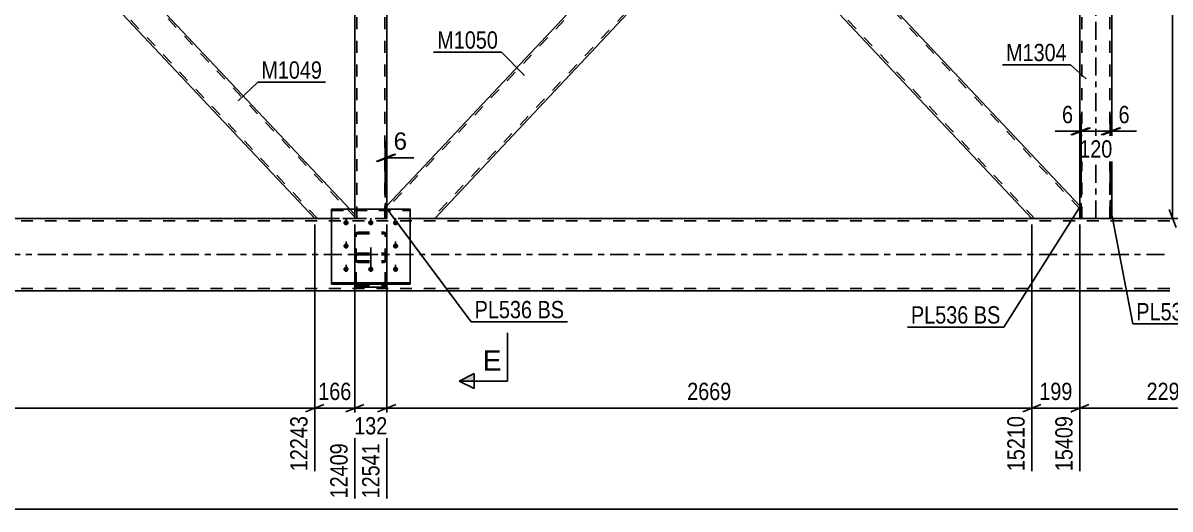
# Model space of a CAD drawing. Header units: millimetres. Extents: x -76 to 765, y -395 to 199.
# Drawn here: x 401.4 to 591.3, y -169.7 to -89.2 of the extents above; entities that cross this region are included whole.
import ezdxf

# ---------------------------------------------------------------- set-up
doc = ezdxf.new("R2010")
doc.units = ezdxf.units.MM
doc.linetypes.add('DXK_LINE_DOT2', pattern=[3.9198, 1.9599, -1.9599])
doc.linetypes.add('DXK_LINE_DOT3', pattern=[5.9187, 2.979, -0.9799, 0.9799, -0.9799])
doc.styles.add('Arial', font='ARIAL.TTF', dxfattribs={"height": 0.2})
doc.styles.add('Arial Narrow', font='ARIALN.TTF', dxfattribs={"height": 0.2})

# ---------------------------------------------------------------- blocks, each defined once
blk = doc.blocks.new('Part-761551795-4801 - 4757')
at = {"color": 7, "linetype": 'DXK_LINE_DOT2'}
for p, q in [((581.4, -121.6), (581.4, -118.62)), ((581.64, -118.62), (581.4, -118.62)), ((581.64, -121.6), (581.64, -118.62)), ((581.64, -121.6), (581.4, -121.6))]:
    blk.add_line(p, q, dxfattribs=at)
blk = doc.blocks.new('Part-761551795-4786 - 4757')
at = {"color": 7, "linetype": 'DXK_LINE_DOT2'}
for p, q in [((576.36, -121.6), (576.36, -119.14)), ((576.6, -119.14), (576.36, -119.14)), ((576.6, -121.6), (576.6, -119.14)), ((576.6, -121.6), (576.36, -121.6))]:
    blk.add_line(p, q, dxfattribs=at)
blk = doc.blocks.new('Part-761551795-4806 - 4757')
at = {"color": 2, "linetype": 'Continuous'}
for p, q in [((576.6, -119.14), (576.36, -119.14)), ((576.36, -119.14), (576.36, -121.6)), ((576.6, -119.14), (576.6, -121.6)), ((576.6, -121.6), (576.36, -121.6))]:
    blk.add_line(p, q, dxfattribs=at)
blk = doc.blocks.new('Part-761551795-4811 - 4757')
at = {"color": 2, "linetype": 'Continuous'}
for p, q in [((581.64, -118.62), (581.4, -118.62)), ((581.4, -118.62), (581.4, -121.6)), ((581.64, -118.62), (581.64, -121.6)), ((581.64, -121.6), (581.4, -121.6))]:
    blk.add_line(p, q, dxfattribs=at)
blk = doc.blocks.new('Part-761551795-4816 - 4757')
at = {"color": 7, "linetype": 'DXK_LINE_DOT2'}
for p, q in [((461.41, -121.6), (461.41, -119.13)), ((461.65, -119.13), (461.41, -119.13)), ((461.65, -121.6), (461.65, -119.13)), ((461.65, -121.6), (461.41, -121.6))]:
    blk.add_line(p, q, dxfattribs=at)
blk = doc.blocks.new('Part-761551795-4821 - 4757')
at = {"color": 2, "linetype": 'Continuous'}
for p, q in [((461.41, -119.13), (461.65, -119.13)), ((461.41, -120.06), (461.41, -119.13)), ((461.65, -119.13), (461.65, -120.06))]:
    blk.add_line(p, q, dxfattribs=at)
at = {"color": 7, "linetype": 'DXK_LINE_DOT2'}
for p, q in [((461.41, -121.6), (461.41, -120.06)), ((461.65, -121.6), (461.65, -120.06)), ((461.41, -121.6), (461.65, -121.6))]:
    blk.add_line(p, q, dxfattribs=at)
blk = doc.blocks.new('Bolt-761551795-4942 - 4757')
at = {"color": 1, "linetype": 'DXK_LINE_DOT2'}
for p, q in [((454.91, -122.73), (454.91, -121.6)), ((459.01, -122.73), (459.01, -121.6)), ((463.11, -122.73), (463.11, -121.6)), ((454.91, -126.58), (454.91, -125.45)), ((463.11, -126.58), (463.11, -125.45)), ((454.91, -130.44), (454.91, -129.3)), ((459.01, -130.44), (459.01, -129.3)), ((463.11, -130.44), (463.11, -129.3))]:
    blk.add_line(p, q, dxfattribs=at)
blk = doc.blocks.new('Bolt-761551795-4937 - 4757')
at = {"linetype": 'Continuous'}
for points in [[(454.91, -122.73), (454.82, -122.72), (454.73, -122.69), (454.65, -122.65), (454.58, -122.59), (454.53, -122.52), (454.49, -122.44), (454.47, -122.36), (454.47, -122.27), (454.49, -122.18), (454.53, -122.11), (454.58, -122.04), (454.65, -121.98), (454.73, -121.93), (454.82, -121.91), (454.91, -121.9), (455, -121.91), (455.09, -121.93), (455.17, -121.98), (455.24, -122.04), (455.29, -122.11), (455.33, -122.18), (455.35, -122.27), (455.35, -122.36), (455.33, -122.44), (455.29, -122.52), (455.24, -122.59), (455.17, -122.65), (455.09, -122.69), (455, -122.72)], [(459.01, -122.73), (458.92, -122.72), (458.83, -122.69), (458.75, -122.65), (458.68, -122.59), (458.63, -122.52), (458.59, -122.44), (458.57, -122.36), (458.57, -122.27), (458.59, -122.18), (458.63, -122.11), (458.68, -122.04), (458.75, -121.98), (458.83, -121.93), (458.92, -121.91), (459.01, -121.9), (459.1, -121.91), (459.19, -121.93), (459.27, -121.98), (459.34, -122.04), (459.39, -122.11), (459.43, -122.18), (459.45, -122.27), (459.45, -122.36), (459.43, -122.44), (459.39, -122.52), (459.34, -122.59), (459.27, -122.65), (459.19, -122.69), (459.1, -122.72)], [(463.11, -122.73), (463.02, -122.72), (462.93, -122.69), (462.85, -122.65), (462.78, -122.59), (462.73, -122.52), (462.69, -122.44), (462.67, -122.36), (462.67, -122.27), (462.69, -122.18), (462.73, -122.11), (462.78, -122.04), (462.85, -121.98), (462.93, -121.93), (463.02, -121.91), (463.11, -121.9), (463.2, -121.91), (463.29, -121.93), (463.37, -121.98), (463.44, -122.04), (463.49, -122.11), (463.53, -122.18), (463.55, -122.27), (463.55, -122.36), (463.53, -122.44), (463.49, -122.52), (463.44, -122.59), (463.37, -122.65), (463.29, -122.69), (463.2, -122.72)], [(454.91, -126.58), (454.82, -126.57), (454.73, -126.54), (454.65, -126.5), (454.58, -126.44), (454.53, -126.37), (454.49, -126.29), (454.47, -126.21), (454.47, -126.12), (454.49, -126.04), (454.53, -125.96), (454.58, -125.89), (454.65, -125.83), (454.73, -125.79), (454.82, -125.76), (454.91, -125.75), (455, -125.76), (455.09, -125.79), (455.17, -125.83), (455.24, -125.89), (455.29, -125.96), (455.33, -126.04), (455.35, -126.12), (455.35, -126.21), (455.33, -126.29), (455.29, -126.37), (455.24, -126.44), (455.17, -126.5), (455.09, -126.54), (455, -126.57)], [(463.11, -126.58), (463.02, -126.57), (462.93, -126.54), (462.85, -126.5), (462.78, -126.44), (462.73, -126.37), (462.69, -126.29), (462.67, -126.21), (462.67, -126.12), (462.69, -126.04), (462.73, -125.96), (462.78, -125.89), (462.85, -125.83), (462.93, -125.79), (463.02, -125.76), (463.11, -125.75), (463.2, -125.76), (463.29, -125.79), (463.37, -125.83), (463.44, -125.89), (463.49, -125.96), (463.53, -126.04), (463.55, -126.12), (463.55, -126.21), (463.53, -126.29), (463.49, -126.37), (463.44, -126.44), (463.37, -126.5), (463.29, -126.54), (463.2, -126.57)], [(454.91, -130.43), (454.82, -130.42), (454.73, -130.4), (454.65, -130.35), (454.58, -130.29), (454.53, -130.22), (454.49, -130.15), (454.47, -130.06), (454.47, -129.97), (454.49, -129.89), (454.53, -129.81), (454.58, -129.74), (454.65, -129.68), (454.73, -129.64), (454.82, -129.61), (454.91, -129.6), (455, -129.61), (455.09, -129.64), (455.17, -129.68), (455.24, -129.74), (455.29, -129.81), (455.33, -129.89), (455.35, -129.97), (455.35, -130.06), (455.33, -130.15), (455.29, -130.22), (455.24, -130.29), (455.17, -130.35), (455.09, -130.4), (455, -130.42)], [(459.01, -130.43), (458.92, -130.42), (458.83, -130.4), (458.75, -130.35), (458.68, -130.29), (458.63, -130.22), (458.59, -130.15), (458.57, -130.06), (458.57, -129.97), (458.59, -129.89), (458.63, -129.81), (458.68, -129.74), (458.75, -129.68), (458.83, -129.64), (458.92, -129.61), (459.01, -129.6), (459.1, -129.61), (459.19, -129.64), (459.27, -129.68), (459.34, -129.74), (459.39, -129.81), (459.43, -129.89), (459.45, -129.97), (459.45, -130.06), (459.43, -130.15), (459.39, -130.22), (459.34, -130.29), (459.27, -130.35), (459.19, -130.4), (459.1, -130.42)], [(463.11, -130.43), (463.02, -130.42), (462.93, -130.4), (462.85, -130.35), (462.78, -130.29), (462.73, -130.22), (462.69, -130.15), (462.67, -130.06), (462.67, -129.97), (462.69, -129.89), (462.73, -129.81), (462.78, -129.74), (462.85, -129.68), (462.93, -129.64), (463.02, -129.61), (463.11, -129.6), (463.2, -129.61), (463.29, -129.64), (463.37, -129.68), (463.44, -129.74), (463.49, -129.81), (463.53, -129.89), (463.55, -129.97), (463.55, -130.06), (463.53, -130.15), (463.49, -130.22), (463.44, -130.29), (463.37, -130.35), (463.29, -130.4), (463.2, -130.42)]]:
    blk.add_hatch(color=1, dxfattribs=at).paths.add_polyline_path(points)
at = {"color": 1, "linetype": 'Continuous'}
for p, q in [((454.91, -122.71), (454.91, -121.57)), ((459.01, -122.71), (459.01, -121.57)), ((463.11, -122.71), (463.11, -121.57)), ((454.91, -126.56), (454.91, -125.43)), ((463.11, -126.56), (463.11, -125.43)), ((454.91, -130.41), (454.91, -129.28)), ((459.01, -130.41), (459.01, -129.28)), ((463.11, -130.41), (463.11, -129.28))]:
    blk.add_line(p, q, dxfattribs=at)
blk = doc.blocks.new('Part-761551795-4955 - 4757')
at = {"color": 7, "linetype": 'DXK_LINE_DOT2'}
for p, q in [((591.24, -122), (-40, -122)), ((469.52, -121.6), (452.51, -121.6)), ((576.6, -121.6), (568.48, -121.6)), ((581.64, -121.6), (581.4, -121.6)), ((591.24, -133.2), (-40, -133.2))]:
    blk.add_line(p, q, dxfattribs=at)
at = {"color": 2, "linetype": 'Continuous'}
for p, q in [((452.51, -121.6), (225.51, -121.6)), ((568.48, -121.6), (469.52, -121.6)), ((581.4, -121.6), (576.6, -121.6)), ((591.24, -121.6), (581.64, -121.6)), ((591.24, -133.6), (-35.2, -133.6))]:
    blk.add_line(p, q, dxfattribs=at)
at = {"color": 7, "linetype": 'DXK_LINE_DOT3'}
blk.add_line((-40, -127.6), (591.24, -127.6), dxfattribs=at)
blk = doc.blocks.new('Part-761551795-4958 - 4757')
at = {"color": 2, "linetype": 'Continuous'}
for p, q in [((452.51, -120.06), (465.51, -120.06)), ((452.51, -132.49), (452.51, -120.06)), ((465.51, -132.49), (465.51, -120.06)), ((452.51, -132.27), (465.51, -132.27)), ((465.51, -132.49), (452.51, -132.49))]:
    blk.add_line(p, q, dxfattribs=at)
at = {"color": 7, "linetype": 'DXK_LINE_DOT2'}
blk.add_line((452.51, -120.28), (465.51, -120.28), dxfattribs=at)
blk = doc.blocks.new('Part-761551795-5031 - 4757')
at = {"color": 7, "linetype": 'DXK_LINE_DOT2'}
for p, q in [((452.51, -132.51), (452.51, -120.08)), ((452.51, -120.08), (465.51, -120.08)), ((452.51, -120.3), (465.51, -120.3)), ((465.51, -120.08), (465.51, -132.51)), ((452.51, -132.3), (465.51, -132.3)), ((465.51, -132.51), (452.51, -132.51))]:
    blk.add_line(p, q, dxfattribs=at)
blk = doc.blocks.new('Part-761551795-5037 - 4757')
at = {"color": 7, "linetype": 'DXK_LINE_DOT2'}
for p, q in [((456.37, -124.38), (456.41, -124.2)), ((456.37, -132.48), (456.37, -124.38)), ((456.41, -124.2), (456.51, -124.06)), ((456.51, -124.06), (456.67, -123.96)), ((456.63, -124.29), (456.61, -124.38)), ((456.61, -132.48), (456.61, -124.38)), ((456.68, -124.22), (456.63, -124.29)), ((456.67, -123.96), (456.85, -123.93)), ((456.76, -124.17), (456.68, -124.22)), ((456.85, -124.15), (456.76, -124.17)), ((456.85, -123.93), (461.17, -123.93)), ((456.85, -124.15), (461.17, -124.15)), ((461.17, -123.93), (461.35, -123.96)), ((461.26, -124.17), (461.17, -124.15)), ((461.34, -124.22), (461.26, -124.17)), ((461.39, -124.29), (461.34, -124.22)), ((461.35, -123.96), (461.51, -124.06)), ((461.41, -124.38), (461.39, -124.29)), ((461.41, -132.48), (461.41, -124.38)), ((461.51, -124.06), (461.61, -124.2)), ((461.61, -124.2), (461.65, -124.38)), ((461.65, -132.48), (461.65, -124.38)), ((456.41, -127.69), (456.37, -127.88)), ((456.41, -128.61), (456.37, -128.44)), ((456.51, -128.76), (456.41, -128.61)), ((456.67, -128.85), (456.51, -128.76)), ((456.61, -127.88), (456.63, -127.79)), ((456.61, -128.44), (456.63, -128.52)), ((456.63, -127.79), (456.68, -127.7)), ((456.63, -128.52), (456.68, -128.6)), ((456.76, -127.39), (456.67, -127.41)), ((456.85, -128.89), (456.67, -128.85)), ((456.68, -127.7), (456.76, -127.65)), ((456.68, -128.6), (456.76, -128.65)), ((456.85, -127.37), (456.76, -127.39)), ((456.76, -127.65), (456.85, -127.63)), ((456.76, -128.65), (456.85, -128.66)), ((456.85, -127.37), (461.17, -127.37)), ((456.85, -127.63), (461.17, -127.63)), ((456.85, -128.66), (461.17, -128.66)), ((456.85, -128.89), (461.17, -128.89)), ((461.34, -127.41), (461.17, -127.37)), ((461.17, -127.63), (461.26, -127.65)), ((461.17, -128.66), (461.26, -128.65)), ((461.35, -128.85), (461.17, -128.89)), ((461.26, -127.65), (461.34, -127.7)), ((461.26, -128.65), (461.34, -128.6)), ((461.35, -127.41), (461.34, -127.41)), ((461.34, -127.7), (461.39, -127.79)), ((461.34, -128.6), (461.39, -128.52)), ((461.51, -128.76), (461.35, -128.85)), ((461.39, -127.79), (461.41, -127.88)), ((461.39, -128.52), (461.41, -128.44)), ((461.61, -128.61), (461.51, -128.76)), ((461.65, -127.88), (461.61, -127.69)), ((461.65, -128.44), (461.61, -128.61)), ((456.37, -132.48), (456.41, -132.68)), ((456.63, -132.58), (456.61, -132.48)), ((456.68, -132.66), (456.63, -132.58)), ((456.76, -132.72), (456.68, -132.66)), ((456.85, -132.74), (456.76, -132.72)), ((456.85, -132.74), (461.17, -132.74)), ((461.26, -132.72), (461.17, -132.74)), ((461.34, -132.66), (461.26, -132.72)), ((461.39, -132.58), (461.34, -132.66)), ((461.41, -132.48), (461.39, -132.58)), ((461.61, -132.68), (461.65, -132.48)), ((456.67, -132.95), (456.85, -132.99)), ((456.85, -132.99), (461.17, -132.99)), ((461.17, -132.99), (461.35, -132.95))]:
    blk.add_line(p, q, dxfattribs=at)
at = {"color": 7, "linetype": 'DXK_LINE_DOT3'}
blk.add_line((459.01, -126.41), (459.01, -130.18), dxfattribs=at)
at = {"color": 7, "linetype": 'DXK_LINE_DOT2'}
for centre, start, end in [((456.87, -127.86), 114.32, 159.2417), ((461.15, -127.86), 20.7583, 65.68), ((456.87, -132.5), 200.7583, 245.68), ((461.15, -132.5), 294.32, 339.2417)]:
    blk.add_arc(centre, 0.496, start, end, dxfattribs=at)
blk = doc.blocks.new('Part-761551795-5063 - 4757')
at = {"color": 2, "linetype": 'Continuous'}
for p, q in [((519, -69.05), (523.94, -63.8)), ((576.36, -119.54), (523.94, -63.8)), ((568.42, -121.6), (519, -69.05)), ((576.36, -121.6), (568.48, -121.6))]:
    blk.add_line(p, q, dxfattribs=at)
at = {"color": 7, "linetype": 'DXK_LINE_DOT2'}
for p, q in [((576.36, -120.01), (523.72, -64.03)), ((519.22, -68.82), (519.24, -68.8)), ((568.86, -121.6), (519.22, -68.82)), ((576.36, -121.6), (576.36, -119.54)), ((568.48, -121.6), (568.42, -121.6))]:
    blk.add_line(p, q, dxfattribs=at)
blk = doc.blocks.new('Part-761551795-5078 - 4757')
at = {"color": 2, "linetype": 'Continuous'}
for p, q in [((399, -67.65), (402.63, -63.8)), ((402.63, -63.8), (455.53, -120.06)), ((449.73, -121.6), (399, -67.65))]:
    blk.add_line(p, q, dxfattribs=at)
at = {"color": 7, "linetype": 'DXK_LINE_DOT2'}
for p, q in [((456.36, -121.41), (402.41, -64.03)), ((399.22, -67.42), (399.24, -67.4)), ((450.17, -121.6), (399.22, -67.42)), ((455.53, -120.06), (456.36, -120.94)), ((456.36, -120.94), (456.36, -121.6)), ((456.36, -121.6), (449.73, -121.6))]:
    blk.add_line(p, q, dxfattribs=at)
blk = doc.blocks.new('Part-761551795-5116 - 4757')
at = {"color": 7, "linetype": 'DXK_LINE_DOT2'}
for p, q in [((456.41, -124.18), (456.37, -124.35)), ((456.37, -132.46), (456.37, -124.35)), ((456.51, -124.04), (456.41, -124.18)), ((456.67, -123.94), (456.51, -124.04)), ((456.61, -124.35), (456.63, -124.27)), ((456.61, -132.46), (456.61, -124.35)), ((456.63, -124.27), (456.68, -124.19)), ((456.85, -123.9), (456.67, -123.94)), ((456.68, -124.19), (456.76, -124.15)), ((456.76, -124.15), (456.85, -124.13)), ((456.85, -123.9), (461.17, -123.9)), ((456.85, -124.13), (461.17, -124.13)), ((461.35, -123.94), (461.17, -123.9)), ((461.17, -124.13), (461.26, -124.15)), ((461.26, -124.15), (461.34, -124.19)), ((461.34, -124.19), (461.39, -124.27)), ((461.51, -124.04), (461.35, -123.94)), ((461.39, -124.27), (461.41, -124.35)), ((461.41, -132.46), (461.41, -124.35)), ((461.61, -124.18), (461.51, -124.04)), ((461.65, -124.35), (461.61, -124.18)), ((461.65, -132.46), (461.65, -124.35)), ((456.37, -127.86), (456.41, -127.67)), ((456.37, -128.41), (456.41, -128.59)), ((456.41, -128.59), (456.51, -128.73)), ((456.51, -128.73), (456.67, -128.83)), ((456.63, -127.76), (456.61, -127.86)), ((456.63, -128.5), (456.61, -128.41)), ((456.68, -127.68), (456.63, -127.76)), ((456.68, -128.57), (456.63, -128.5)), ((456.67, -127.39), (456.85, -127.35)), ((456.67, -128.83), (456.85, -128.86)), ((456.76, -127.62), (456.68, -127.68)), ((456.76, -128.62), (456.68, -128.57)), ((456.85, -127.61), (456.76, -127.62)), ((456.85, -128.64), (456.76, -128.62)), ((456.85, -127.35), (461.17, -127.35)), ((456.85, -127.61), (461.17, -127.61)), ((456.85, -128.64), (461.17, -128.64)), ((456.85, -128.86), (461.17, -128.86)), ((461.17, -127.35), (461.35, -127.39)), ((461.26, -127.62), (461.17, -127.61)), ((461.26, -128.62), (461.17, -128.64)), ((461.17, -128.86), (461.35, -128.83)), ((461.34, -127.68), (461.26, -127.62)), ((461.34, -128.57), (461.26, -128.62)), ((461.39, -127.76), (461.34, -127.68)), ((461.39, -128.5), (461.34, -128.57)), ((461.35, -128.83), (461.51, -128.73)), ((461.41, -127.86), (461.39, -127.76)), ((461.41, -128.41), (461.39, -128.5)), ((461.51, -128.73), (461.61, -128.59)), ((461.61, -127.67), (461.65, -127.86)), ((461.61, -128.59), (461.65, -128.41)), ((456.38, -132.49), (456.37, -132.46)), ((456.61, -132.46), (456.63, -132.56)), ((456.63, -132.56), (456.68, -132.64)), ((456.68, -132.64), (456.76, -132.69)), ((456.76, -132.69), (456.85, -132.71)), ((456.85, -132.71), (461.17, -132.71)), ((461.17, -132.71), (461.26, -132.69)), ((461.26, -132.69), (461.34, -132.64)), ((461.34, -132.64), (461.39, -132.56)), ((461.39, -132.56), (461.41, -132.46)), ((461.65, -132.46), (461.64, -132.49))]:
    blk.add_line(p, q, dxfattribs=at)
at = {"color": 7, "linetype": 'DXK_LINE_DOT3'}
blk.add_line((459.01, -130.16), (459.01, -126.38), dxfattribs=at)
at = {"color": 2, "linetype": 'Continuous'}
for p, q in [((456.41, -132.65), (456.38, -132.49)), ((461.64, -132.49), (461.61, -132.65)), ((456.85, -132.97), (456.67, -132.93)), ((456.85, -132.97), (461.17, -132.97)), ((461.35, -132.93), (461.17, -132.97))]:
    blk.add_line(p, q, dxfattribs=at)
at = {"color": 7, "linetype": 'DXK_LINE_DOT2'}
for centre, start, end in [((456.87, -127.84), 114.32, 159.2417), ((461.15, -127.84), 20.7583, 65.68)]:
    blk.add_arc(centre, 0.496, start, end, dxfattribs=at)
at = {"color": 2, "linetype": 'Continuous'}
for centre, start, end in [((456.87, -132.48), 200.7583, 245.68), ((461.15, -132.48), 294.32, 339.2417)]:
    blk.add_arc(centre, 0.496, start, end, dxfattribs=at)
blk = doc.blocks.new('Part-761551795-5133 - 4757')
at = {"color": 7, "linetype": 'DXK_LINE_DOT2'}
for p, q in [((461.64, -6), (456.36, -6)), ((456.36, -6.66), (456.36, -6)), ((456.68, -121.6), (456.68, -6)), ((461.32, -121.6), (461.32, -6)), ((461.64, -8.47), (461.64, -6)), ((461.64, -121.6), (461.64, -119.13)), ((456.36, -121.6), (456.36, -120.06)), ((456.36, -121.6), (461.64, -121.6))]:
    blk.add_line(p, q, dxfattribs=at)
at = {"color": 2, "linetype": 'Continuous'}
for p, q in [((456.36, -120.06), (456.36, -6.66)), ((461.64, -119.13), (461.64, -8.47))]:
    blk.add_line(p, q, dxfattribs=at)
blk = doc.blocks.new('Part-761551795-5143 - 4757')
at = {"color": 7, "linetype": 'DXK_LINE_DOT2'}
for p, q in [((581.64, -6), (576.36, -6)), ((576.36, -8.46), (576.36, -6)), ((576.68, -121.6), (576.68, -6)), ((581.32, -121.6), (581.32, -6)), ((581.64, -8.98), (581.64, -6)), ((576.36, -121.6), (576.36, -119.14)), ((581.64, -121.6), (581.64, -118.62)), ((576.36, -121.6), (581.64, -121.6))]:
    blk.add_line(p, q, dxfattribs=at)
at = {"color": 7, "linetype": 'DXK_LINE_DOT3'}
blk.add_line((579, -121.6), (579, -6), dxfattribs=at)
at = {"color": 2, "linetype": 'Continuous'}
for p, q in [((576.36, -119.14), (576.36, -8.46)), ((581.64, -118.62), (581.64, -8.98))]:
    blk.add_line(p, q, dxfattribs=at)
blk = doc.blocks.new('Part-761551795-5168 - 4757')
at = {"color": 7, "linetype": 'DXK_LINE_DOT2'}
for p, q in [((568.86, -6), (461.64, -120.01)), ((568.48, -6), (568.42, -6)), ((576.36, -8.06), (576.36, -6)), ((576.36, -7.59), (469.15, -121.6)), ((519, -58.55), (514.06, -63.8)), ((523.94, -63.8), (519, -69.05)), ((461.64, -119.54), (461.65, -119.53)), ((461.64, -119.54), (461.65, -119.53)), ((461.64, -121.6), (461.64, -119.54)), ((465.51, -121.6), (461.64, -121.6)), ((469.33, -121.6), (468.71, -121.6)), ((469.59, -121.6), (469.52, -121.6))]:
    blk.add_line(p, q, dxfattribs=at)
at = {"color": 2, "linetype": 'Continuous'}
for p, q in [((568.42, -6), (519, -58.55)), ((576.36, -6), (568.48, -6)), ((576.36, -8.06), (523.94, -63.8)), ((461.65, -119.53), (514.06, -63.8)), ((519, -69.05), (469.59, -121.6)), ((468.71, -121.6), (465.51, -121.6)), ((469.52, -121.6), (468.71, -121.6)), ((469.52, -121.6), (469.52, -121.6))]:
    blk.add_line(p, q, dxfattribs=at)
blk = doc.blocks.new('Part-761551795-5203 - 4757')
at = {"color": 7, "linetype": 'DXK_LINE_DOT2'}
for p, q in [((450.17, -6), (341.64, -121.41)), ((456.36, -6.19), (347.83, -121.6)), ((456.36, -6), (449.73, -6)), ((399, -59.95), (395.38, -63.8)), ((402.63, -63.8), (399, -67.65)), ((348.27, -121.6), (341.64, -121.6))]:
    blk.add_line(p, q, dxfattribs=at)
at = {"color": 2, "linetype": 'Continuous'}
for p, q in [((449.73, -6), (399, -59.95)), ((456.36, -6.66), (402.63, -63.8)), ((456.36, -6.66), (456.36, -6)), ((395.38, -63.8), (341.64, -120.94)), ((399, -67.65), (348.27, -121.6)), ((341.64, -121.6), (341.64, -120.94))]:
    blk.add_line(p, q, dxfattribs=at)
blk = doc.blocks.new('StraightDimension-761551795-6077 - 4757')
at = {"color": 7, "linetype": 'Continuous'}
for p, q in [((461.41, -118.13), (461.41, -108.73)), ((461.65, -118.13), (461.65, -108.73)), ((459.91, -112.18), (462.91, -110.98)), ((463.15, -110.98), (460.15, -112.18)), ((461.41, -111.58), (461.65, -111.58))]:
    blk.add_line(p, q, dxfattribs=at)
at = {"color": 0}
blk.add_wipeout([(465.6, -110.83), (465.6, -106.63), (462.18, -106.63), (462.18, -110.83)], dxfattribs=at)
at = {"color": 7, "linetype": 'Continuous'}
blk.add_line((461.65, -111.58), (466.12, -111.58), dxfattribs=at)
blk.add_line((461.65, -111.58), (466.12, -111.58), dxfattribs=at)
at = {"color": 3, "style": 'Arial'}
blk.add_text('6', height=2.87, dxfattribs=at).set_placement((462.78, -110.23))
blk = doc.blocks.new('StraightDimension-761551795-6262 - 4757')
at = {"color": 7, "linetype": 'Continuous'}
blk.add_line((-41, -169.73), (606.74, -169.73), dxfattribs=at)
blk = doc.blocks.new('StraightDimension-761551795-18440 - 4757')
at = {"color": 7, "linetype": 'Continuous'}
for p, q in [((449.73, -122.6), (449.73, -163.46)), ((456.36, -122.6), (456.36, -167.96)), ((448.23, -153.62), (451.23, -152.42)), ((449.73, -153.02), (456.36, -153.02)), ((457.86, -152.42), (454.86, -153.62))]:
    blk.add_line(p, q, dxfattribs=at)
at = {"color": 0}
blk.add_wipeout([(456.39, -152.27), (456.39, -148.07), (449.71, -148.07), (449.71, -152.27)], dxfattribs=at)
at = {"color": 0, "linetype": 'Continuous'}
blk.add_wipeout([(455.76, -158.22), (451.56, -158.22), (451.56, -168.56), (455.76, -168.56)], dxfattribs=at)
at = {"color": 3, "style": 'Arial Narrow'}
blk.add_text('166', height=2.863, dxfattribs=at).set_placement((450.31, -151.67))
at = {"color": 3, "linetype": 'Continuous', "style": 'Arial Narrow'}
blk.add_text('12409', height=2.863, rotation=90.0002, dxfattribs=at).set_placement((455.16, -167.96))
blk = doc.blocks.new('StraightDimension-761551795-16153 - 4757')
at = {"color": 7, "linetype": 'Continuous'}
for p, q in [((592.32, -7.5), (591.12, -4.5)), ((582.64, -6), (594.12, -6)), ((591.72, -121.6), (591.72, -6)), ((591.12, -120.1), (592.32, -123.1)), ((582.64, -121.6), (594.12, -121.6))]:
    blk.add_line(p, q, dxfattribs=at)
at = {"color": 0}
blk.add_wipeout([(590.97, -59.54), (586.77, -59.54), (586.77, -68.06), (590.97, -68.06)], dxfattribs=at)
at = {"color": 3, "style": 'Arial Narrow'}
blk.add_text('2890', height=2.863, rotation=90.0002, dxfattribs=at).set_placement((590.37, -67.46))
blk = doc.blocks.new('StraightDimension-761551795-16167 - 4757')
at = {"color": 7, "linetype": 'Continuous'}
for p, q in [((581.4, -117.62), (581.4, -104.33)), ((581.64, -117.62), (581.64, -104.33)), ((579.9, -107.78), (582.9, -106.58)), ((583.14, -106.58), (580.14, -107.78)), ((581.4, -107.18), (581.64, -107.18))]:
    blk.add_line(p, q, dxfattribs=at)
at = {"color": 0}
blk.add_wipeout([(585.19, -106.43), (585.19, -102.23), (582.17, -102.23), (582.17, -106.43)], dxfattribs=at)
at = {"color": 7, "linetype": 'Continuous'}
blk.add_line((581.64, -107.18), (585.72, -107.18), dxfattribs=at)
blk.add_line((581.64, -107.18), (585.72, -107.18), dxfattribs=at)
at = {"color": 3, "style": 'Arial Narrow'}
blk.add_text('6', height=2.86, dxfattribs=at).set_placement((582.77, -105.83))
blk = doc.blocks.new('StraightDimension-761551795-18437 - 4757')
at = {"color": 7, "linetype": 'Continuous'}
for p, q in [((568.42, -122.6), (568.42, -163.46)), ((576.36, -122.6), (576.36, -163.46)), ((566.92, -153.62), (569.92, -152.42)), ((568.42, -153.02), (576.36, -153.02)), ((577.86, -152.42), (574.86, -153.62))]:
    blk.add_line(p, q, dxfattribs=at)
at = {"color": 0}
blk.add_wipeout([(575.73, -152.27), (575.73, -148.07), (569.05, -148.07), (569.05, -152.27)], dxfattribs=at)
at = {"color": 0, "linetype": 'Continuous'}
blk.add_wipeout([(575.76, -153.72), (571.56, -153.72), (571.56, -164.06), (575.76, -164.06)], dxfattribs=at)
at = {"color": 3, "style": 'Arial Narrow'}
blk.add_text('199', height=2.863, dxfattribs=at).set_placement((569.65, -151.67))
at = {"color": 3, "linetype": 'Continuous', "style": 'Arial Narrow'}
blk.add_text('15409', height=2.863, rotation=90.0002, dxfattribs=at).set_placement((575.16, -163.46))
blk = doc.blocks.new('StraightDimension-761551795-16168 - 4757')
at = {"color": 7, "linetype": 'Continuous'}
for p, q in [((576.6, -118.14), (576.6, -104.78)), ((581.4, -117.62), (581.4, -104.78)), ((575.1, -107.78), (578.1, -106.58)), ((576.6, -107.18), (581.4, -107.18)), ((582.9, -106.58), (579.9, -107.78))]:
    blk.add_line(p, q, dxfattribs=at)
at = {"color": 0}
blk.add_wipeout([(582.34, -112.13), (582.34, -107.93), (575.66, -107.93), (575.66, -112.13)], dxfattribs=at)
at = {"color": 3, "style": 'Arial Narrow'}
blk.add_text('120', height=2.863, dxfattribs=at).set_placement((576.26, -111.53))
blk = doc.blocks.new('StraightDimension-761551795-18436 - 4757')
at = {"color": 7, "linetype": 'Continuous'}
for p, q in [((576.36, -122.6), (576.36, -163.46)), ((605.74, -139.4), (605.74, -163.46)), ((577.86, -152.42), (574.86, -153.62)), ((576.36, -153.02), (605.74, -153.02)), ((604.24, -153.62), (607.24, -152.42))]:
    blk.add_line(p, q, dxfattribs=at)
at = {"color": 0}
blk.add_wipeout([(595.31, -152.27), (595.31, -148.07), (586.8, -148.07), (586.8, -152.27)], dxfattribs=at)
at = {"color": 0, "linetype": 'Continuous'}
blk.add_wipeout([(605.14, -153.72), (600.94, -153.72), (600.94, -164.06), (605.14, -164.06)], dxfattribs=at)
at = {"color": 3, "style": 'Arial Narrow'}
blk.add_text('2291', height=2.863, dxfattribs=at).set_placement((587.4, -151.67))
at = {"color": 3, "linetype": 'Continuous', "style": 'Arial Narrow'}
blk.add_text('17700', height=2.863, rotation=90.0002, dxfattribs=at).set_placement((604.54, -163.46))
blk = doc.blocks.new('StraightDimension-761551795-16169 - 4757')
at = {"color": 7, "linetype": 'Continuous'}
for p, q in [((576.36, -118.14), (576.36, -104.33)), ((576.6, -118.14), (576.6, -104.33)), ((574.86, -107.78), (577.86, -106.58)), ((578.1, -106.58), (575.1, -107.78)), ((576.36, -107.18), (576.6, -107.18))]:
    blk.add_line(p, q, dxfattribs=at)
at = {"color": 0}
blk.add_wipeout([(575.84, -106.43), (575.84, -102.23), (572.81, -102.23), (572.81, -106.43)], dxfattribs=at)
at = {"color": 7, "linetype": 'Continuous'}
blk.add_line((576.36, -107.18), (572.28, -107.18), dxfattribs=at)
blk.add_line((576.36, -107.18), (572.28, -107.18), dxfattribs=at)
at = {"color": 3, "style": 'Arial Narrow'}
blk.add_text('6', height=2.86, dxfattribs=at).set_placement((573.41, -105.83))
blk = doc.blocks.new('StraightDimension-761551795-18438 - 4757')
at = {"color": 7, "linetype": 'Continuous'}
for p, q in [((461.64, -122.6), (461.64, -167.96)), ((568.42, -122.6), (568.42, -163.46)), ((463.14, -152.42), (460.14, -153.62)), ((461.64, -153.02), (568.42, -153.02)), ((566.92, -153.62), (569.92, -152.42))]:
    blk.add_line(p, q, dxfattribs=at)
at = {"color": 0}
blk.add_wipeout([(519.29, -152.27), (519.29, -148.07), (510.77, -148.07), (510.77, -152.27)], dxfattribs=at)
at = {"color": 0, "linetype": 'Continuous'}
blk.add_wipeout([(567.82, -153.72), (563.62, -153.72), (563.62, -164.06), (567.82, -164.06)], dxfattribs=at)
at = {"color": 3, "style": 'Arial Narrow'}
blk.add_text('2669', height=2.863, dxfattribs=at).set_placement((511.37, -151.67))
at = {"color": 3, "linetype": 'Continuous', "style": 'Arial Narrow'}
blk.add_text('15210', height=2.863, rotation=90.0002, dxfattribs=at).set_placement((567.22, -163.46))
blk = doc.blocks.new('StraightDimension-761551795-18439 - 4757')
at = {"color": 7, "linetype": 'Continuous'}
for p, q in [((456.36, -122.6), (456.36, -167.96)), ((461.64, -122.6), (461.64, -167.96)), ((454.86, -153.62), (457.86, -152.42)), ((456.36, -153.02), (461.64, -153.02)), ((463.14, -152.42), (460.14, -153.62))]:
    blk.add_line(p, q, dxfattribs=at)
at = {"color": 0}
blk.add_wipeout([(462.34, -157.97), (462.34, -153.77), (455.66, -153.77), (455.66, -157.97)], dxfattribs=at)
at = {"color": 0, "linetype": 'Continuous'}
blk.add_wipeout([(461.04, -158.22), (456.84, -158.22), (456.84, -168.56), (461.04, -168.56)], dxfattribs=at)
at = {"color": 3, "style": 'Arial Narrow'}
blk.add_text('132', height=2.863, dxfattribs=at).set_placement((456.26, -157.37))
at = {"color": 3, "linetype": 'Continuous', "style": 'Arial Narrow'}
blk.add_text('12541', height=2.863, rotation=90.0002, dxfattribs=at).set_placement((460.44, -167.96))
blk = doc.blocks.new('StraightDimension-761551795-18441 - 4757')
at = {"color": 7, "linetype": 'Continuous'}
for p, q in [((341.64, -122.6), (341.64, -166.13)), ((449.73, -122.6), (449.73, -163.46)), ((343.14, -152.42), (340.14, -153.62)), ((341.64, -153.02), (449.73, -153.02)), ((448.23, -153.62), (451.23, -152.42))]:
    blk.add_line(p, q, dxfattribs=at)
at = {"color": 0}
blk.add_wipeout([(399.94, -152.27), (399.94, -148.07), (391.43, -148.07), (391.43, -152.27)], dxfattribs=at)
at = {"color": 0, "linetype": 'Continuous'}
blk.add_wipeout([(449.13, -153.72), (444.93, -153.72), (444.93, -164.06), (449.13, -164.06)], dxfattribs=at)
at = {"color": 3, "style": 'Arial Narrow'}
blk.add_text('2702', height=2.863, dxfattribs=at).set_placement((392.03, -151.67))
at = {"color": 3, "linetype": 'Continuous', "style": 'Arial Narrow'}
blk.add_text('12243', height=2.863, rotation=90.0002, dxfattribs=at).set_placement((448.53, -163.46))
blk = doc.blocks.new('Mark-761551795-5164 - 4757')
at = {"color": 0}
blk.add_wipeout([(480.06, -93.49), (480.06, -90.49), (470.01, -90.49), (470.01, -93.49)], dxfattribs=at)
blk.add_wipeout([(480.06, -93.49), (480.06, -90.49), (470.01, -90.49), (470.01, -93.49)], dxfattribs=at)
at = {"color": 30, "linetype": 'Continuous'}
for p in [(469.41, -94.09), (484.45, -97.91)]:
    blk.add_line(p, (480.66, -94.09), dxfattribs=at)
at = {"color": 3, "style": 'Arial Narrow'}
blk.add_text('M1050', height=2.863, dxfattribs=at).set_placement((470.01, -93.49))
blk = doc.blocks.new('Mark-761551795-5139 - 4757')
at = {"color": 0}
blk.add_wipeout([(574.2, -95.56), (574.2, -92.56), (564.15, -92.56), (564.15, -95.56)], dxfattribs=at)
blk.add_wipeout([(574.2, -95.56), (574.2, -92.56), (564.15, -92.56), (564.15, -95.56)], dxfattribs=at)
at = {"color": 30, "linetype": 'Continuous'}
for p in [(563.55, -96.16), (577.43, -98.47)]:
    blk.add_line(p, (574.8, -96.16), dxfattribs=at)
at = {"color": 3, "style": 'Arial Narrow'}
blk.add_text('M1304', height=2.863, dxfattribs=at).set_placement((564.15, -95.56))
blk = doc.blocks.new('SectionMark-761551795-20803 - 4757')
at = {"linetype": 'Continuous'}
for points in [[(476.14, 22.53), (476.14, 21.28), (473.64, 22.53)], [(476.14, -147.29), (476.14, -148.54), (473.64, -148.54)]]:
    blk.add_hatch(color=6, dxfattribs=at).paths.add_polyline_path(points)
at = {"color": 6, "linetype": 'Continuous'}
for p, q in [((473.64, 22.53), (476.14, 23.78)), ((476.14, 21.28), (476.14, 23.78)), ((481.64, 22.53), (473.64, 22.53)), ((473.64, 22.53), (476.14, 21.28)), ((481.64, 22.53), (481.64, 14.53)), ((481.64, -148.54), (481.64, -140.54)), ((473.64, -148.54), (476.14, -147.29)), ((476.14, -147.29), (476.14, -149.79)), ((481.64, -148.54), (473.64, -148.54)), ((476.14, -149.79), (473.64, -148.54))]:
    blk.add_line(p, q, dxfattribs=at)
at = {"color": 0, "linetype": 'Continuous'}
for points in [[(480.64, 17.28), (480.64, 20.78), (477.53, 20.78), (477.53, 17.28)], [(480.64, -146.79), (480.64, -143.29), (477.53, -143.29), (477.53, -146.79)]]:
    blk.add_wipeout(points, dxfattribs=at)
at = {"color": 3, "linetype": 'Continuous', "style": 'Arial'}
for p in [(477.53, 17.28), (477.53, -146.79)]:
    blk.add_text('E', height=3.34, dxfattribs=at).set_placement(p)
blk = doc.blocks.new('Mark-761551795-5074 - 4757')
at = {"color": 0}
blk.add_wipeout([(450.94, -98.46), (450.94, -95.46), (440.89, -95.46), (440.89, -98.46)], dxfattribs=at)
blk.add_wipeout([(450.94, -98.46), (450.94, -95.46), (440.89, -95.46), (440.89, -98.46)], dxfattribs=at)
at = {"color": 30, "linetype": 'Continuous'}
for p, q in [((437.04, -102.11), (440.29, -99.06)), ((440.29, -99.06), (451.54, -99.06))]:
    blk.add_line(p, q, dxfattribs=at)
at = {"color": 3, "style": 'Arial Narrow'}
blk.add_text('M1049', height=2.863, dxfattribs=at).set_placement((440.89, -98.46))
blk = doc.blocks.new('MarkSet-761551795-6449 - 4757')
at = {"color": 0}
blk.add_wipeout([(485.71, -138.13), (485.71, -135.13), (476.2, -135.13), (476.2, -138.13)], dxfattribs=at)
blk.add_wipeout([(485.71, -138.13), (485.71, -135.13), (476.2, -135.13), (476.2, -138.13)], dxfattribs=at)
at = {"color": 30, "linetype": 'Continuous'}
blk.add_line((461.56, -119.83), (475.6, -138.73), dxfattribs=at)
at = {"color": 3, "style": 'Arial Narrow'}
blk.add_text('PL536', height=2.863, dxfattribs=at).set_placement((476.2, -138.13))
at = {"color": 0}
blk.add_wipeout([(490.99, -138.13), (490.99, -135.13), (486.61, -135.13), (486.61, -138.13)], dxfattribs=at)
blk.add_wipeout([(490.99, -138.13), (490.99, -135.13), (486.61, -135.13), (486.61, -138.13)], dxfattribs=at)
at = {"color": 30, "linetype": 'Continuous'}
blk.add_line((475.6, -138.73), (491.59, -138.73), dxfattribs=at)
at = {"color": 3, "style": 'Arial Narrow'}
blk.add_text('BS', height=2.863, dxfattribs=at).set_placement((486.61, -138.13))
blk = doc.blocks.new('MarkSet-761551795-6455 - 4757')
at = {"color": 0}
blk.add_wipeout([(595.22, -138.47), (595.22, -135.47), (585.71, -135.47), (585.71, -138.47)], dxfattribs=at)
blk.add_wipeout([(595.22, -138.47), (595.22, -135.47), (585.71, -135.47), (585.71, -138.47)], dxfattribs=at)
at = {"color": 30, "linetype": 'Continuous'}
blk.add_line((581.48, -120.11), (585.11, -139.07), dxfattribs=at)
at = {"color": 3, "style": 'Arial Narrow'}
blk.add_text('PL539', height=2.863, dxfattribs=at).set_placement((585.71, -138.47))
at = {"color": 0}
blk.add_wipeout([(600.5, -138.47), (600.5, -135.47), (596.12, -135.47), (596.12, -138.47)], dxfattribs=at)
blk.add_wipeout([(600.5, -138.47), (600.5, -135.47), (596.12, -135.47), (596.12, -138.47)], dxfattribs=at)
at = {"color": 30, "linetype": 'Continuous'}
blk.add_line((585.11, -139.07), (601.1, -139.07), dxfattribs=at)
at = {"color": 3, "style": 'Arial Narrow'}
blk.add_text('BS', height=2.863, dxfattribs=at).set_placement((596.12, -138.47))
blk = doc.blocks.new('MarkSet-761551795-6461 - 4757')
at = {"color": 0}
blk.add_wipeout([(557.92, -139.01), (557.92, -136.01), (548.41, -136.01), (548.41, -139.01)], dxfattribs=at)
blk.add_wipeout([(557.92, -139.01), (557.92, -136.01), (548.41, -136.01), (548.41, -139.01)], dxfattribs=at)
at = {"color": 3, "style": 'Arial Narrow'}
blk.add_text('PL536', height=2.863, dxfattribs=at).set_placement((548.41, -139.01))
at = {"color": 0}
blk.add_wipeout([(563.2, -139.01), (563.2, -136.01), (558.82, -136.01), (558.82, -139.01)], dxfattribs=at)
blk.add_wipeout([(563.2, -139.01), (563.2, -136.01), (558.82, -136.01), (558.82, -139.01)], dxfattribs=at)
at = {"color": 30, "linetype": 'Continuous'}
for p in [(576.42, -119.64), (547.81, -139.61)]:
    blk.add_line(p, (563.8, -139.61), dxfattribs=at)
at = {"color": 3, "style": 'Arial Narrow'}
blk.add_text('BS', height=2.863, dxfattribs=at).set_placement((558.82, -139.01))

msp = doc.modelspace()

# ---------------------------------------------------------------- block references
for name in ['Part-761551795-5203 - 4757', 'Part-761551795-5133 - 4757', 'Part-761551795-5168 - 4757', 'Part-761551795-5143 - 4757', 'Part-761551795-5078 - 4757', 'Part-761551795-5063 - 4757', 'Part-761551795-4816 - 4757', 'Part-761551795-4821 - 4757', 'Part-761551795-4786 - 4757', 'Part-761551795-4806 - 4757', 'Part-761551795-4801 - 4757', 'Part-761551795-4811 - 4757', 'Part-761551795-4958 - 4757', 'Part-761551795-5031 - 4757', 'Part-761551795-4955 - 4757', 'Bolt-761551795-4937 - 4757', 'Bolt-761551795-4942 - 4757', 'Part-761551795-5116 - 4757', 'Part-761551795-5037 - 4757', 'StraightDimension-761551795-6262 - 4757']:
    msp.add_blockref(name, (0, 0))

# ---------------------------------------------------------------- next in the draw order: block references
for name in ['StraightDimension-761551795-16153 - 4757', 'Mark-761551795-5164 - 4757', 'Mark-761551795-5139 - 4757', 'Mark-761551795-5074 - 4757', 'StraightDimension-761551795-6077 - 4757', 'StraightDimension-761551795-18440 - 4757', 'StraightDimension-761551795-18437 - 4757']:
    msp.add_blockref(name, (0, 0))

# ---------------------------------------------------------------- next in the draw order: block references
for name in ['StraightDimension-761551795-16167 - 4757', 'StraightDimension-761551795-18441 - 4757', 'StraightDimension-761551795-18438 - 4757', 'StraightDimension-761551795-18436 - 4757']:
    msp.add_blockref(name, (0, 0))

# ---------------------------------------------------------------- next in the draw order: block references
for name in ['SectionMark-761551795-20803 - 4757', 'StraightDimension-761551795-16168 - 4757', 'MarkSet-761551795-6461 - 4757', 'MarkSet-761551795-6455 - 4757', 'StraightDimension-761551795-18439 - 4757']:
    msp.add_blockref(name, (0, 0))

# ---------------------------------------------------------------- next in the draw order: block references
for name in ['StraightDimension-761551795-16169 - 4757', 'MarkSet-761551795-6449 - 4757']:
    msp.add_blockref(name, (0, 0))

doc.saveas('drawing.dxf')
